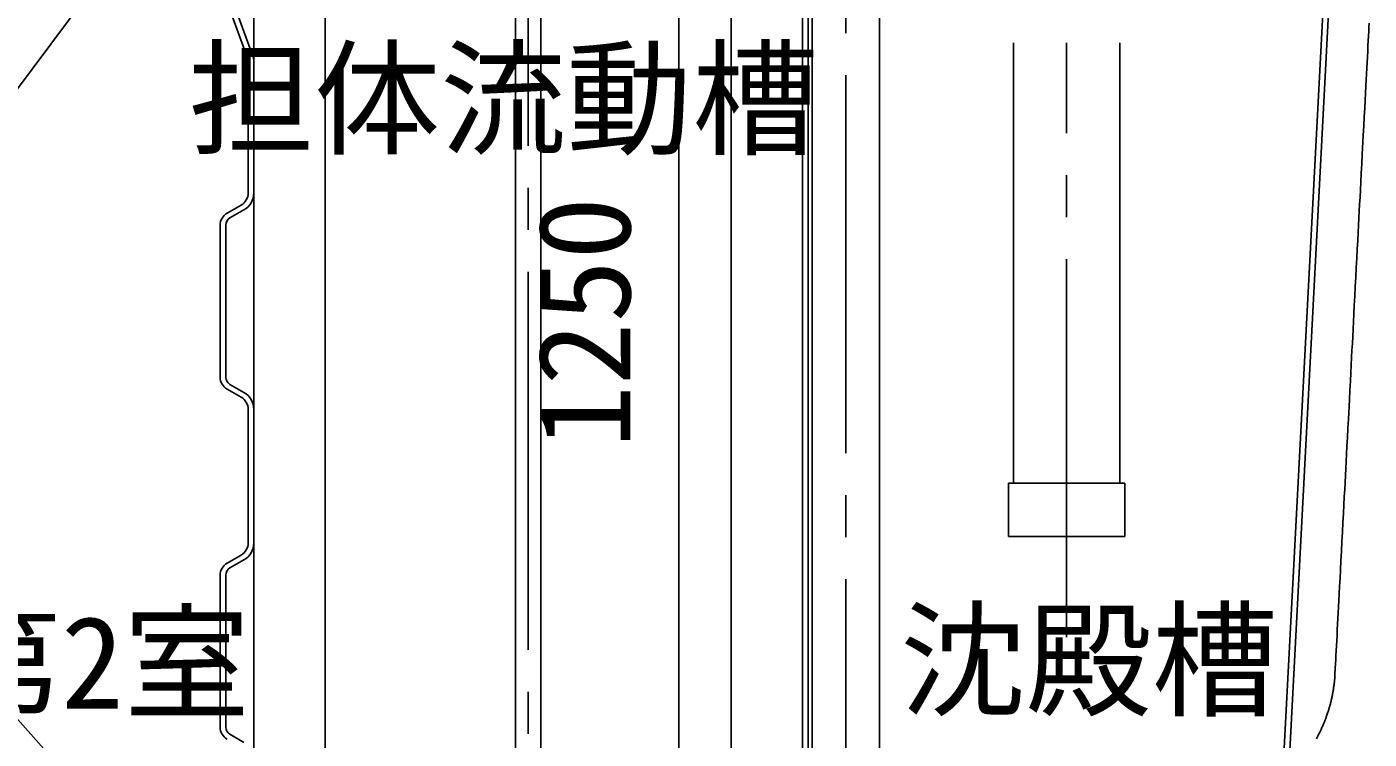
# Model space of a CAD drawing. Units: millimetres, scale not verified. Extents: x -8910 to 8910, y -6308 to 6308.
# Drawn here: x -4978 to -4020, y -2915 to -2406 of the extents above; entities that cross this region are included whole.
import ezdxf
from ezdxf.enums import TextEntityAlignment as Align

# ---------------------------------------------------------------- set-up
doc = ezdxf.new("R2010")
doc.units = ezdxf.units.MM
doc.header["$LTSCALE"] = 30
doc.linetypes.add('CHAIN2', pattern=[12, 9, -1, 1, -1])
doc.layers.add('0-3_空気管', color=3, linetype='Continuous', lineweight=25)
doc.styles.add('ＭＳ ゴシック', font='')
doc.styles.get('ＭＳ ゴシック').set_extended_font_data('MS Gothic')

msp = doc.modelspace()

# ---------------------------------------------------------------- linework, layer by layer
at = {"layer": '0-3_空気管', "linetype": 'CHAIN2'}
for p, q in [((-4393.4, -1720.23), (-4393.4, -3250.23)), ((-4620.4, -3210.75), (-4620.4, -1750.66)), ((-4235.73, -2841.75), (-4235.73, -2417.29))]:
    msp.add_line(p, q, dxfattribs=at)
at = {"layer": '0-3_空気管'}
for p, q in [((-4765.4, -1801.77), (-4765.4, -3156.75)), ((-4629.4, -3135.75), (-4629.4, -1806.54)), ((-4611.4, -3135.75), (-4611.4, -1806.54)), ((-4475.4, -3156.75), (-4475.4, -1818.86)), ((-4816.4, -3203.46), (-4816.4, -1822.9)), ((-4424.4, -1828.86), (-4424.4, -3220.83)), ((-4420.4, -3224.63), (-4420.4, -1828.86)), ((-4369.4, -3221.75), (-4369.4, -1910.74)), ((-5328, -2908.72), (-4867.08, -2291.75)), ((-4867.53, -2299.63), (-4821.01, -2427.46)), ((-4817.25, -2426.1), (-4863.77, -2298.26)), ((-4077.75, -2949.3), (-4048.74, -2395.75)), ((-4273.73, -2731.75), (-4273.73, -2417.29)), ((-4197.73, -2731.75), (-4197.73, -2417.29)), ((-4820.4, -2430.88), (-4820.4, -2524.43)), ((-5328, -2515.2), (-4863.14, -3037.55)), ((-4825.4, -2533.09), (-4835.4, -2538.86)), ((-4833.4, -2542.32), (-4823.4, -2536.55)), ((-4840.4, -2547.52), (-4840.4, -2655.97)), ((-4836.4, -2655.97), (-4836.4, -2547.52)), ((-4835.4, -2664.63), (-4825.4, -2670.41)), ((-4823.4, -2666.94), (-4833.4, -2661.17)), ((-4820.4, -2679.07), (-4820.4, -2774.43)), ((-4194.23, -2731.75), (-4277.23, -2731.75)), ((-4277.23, -2731.75), (-4277.23, -2769.75)), ((-4194.23, -2731.75), (-4194.23, -2769.75)), ((-4194.23, -2769.75), (-4277.23, -2769.75)), ((-4825.4, -2783.09), (-4835.4, -2788.86)), ((-4833.4, -2792.32), (-4823.4, -2786.55)), ((-4840.4, -2797.52), (-4840.4, -2905.97)), ((-4836.4, -2905.97), (-4836.4, -2797.52)), ((-4823.4, -2916.94), (-4833.4, -2911.17))]:
    msp.add_line(p, q, dxfattribs=at)
at = {"layer": '0-3_空気管', "color": 4}
msp.add_line((-4512.63, -3241.75), (-4512.63, -1991.75), dxfattribs=at)
at = {"layer": '0-3_空気管'}
for points in [[(-4369.4, -3221.75), (-4417.4, -3221.75), (-4417.4, -1910.74)], [(-4052.54, -2391.75), (-4081.7, -2948.13)], [(-4019.62, -2403.2), (-4019.76, -2405.83), (-4019.92, -2408.83), (-4020.09, -2412.14), (-4020.28, -2415.7), (-4020.48, -2419.44), (-4020.68, -2423.3), (-4020.88, -2427.23), (-4021.09, -2431.18), (-4021.3, -2435.18), (-4021.52, -2439.31), (-4021.74, -2443.63), (-4021.98, -2448.19), (-4022.24, -2453.05), (-4022.52, -2458.29), (-4022.81, -2463.96), (-4023.13, -2470.09), (-4023.48, -2476.58), (-4023.83, -2483.33), (-4024.55, -2497.06), (-4024.9, -2503.8), (-4025.25, -2510.3), (-4025.57, -2516.43), (-4025.87, -2522.11), (-4026.15, -2527.41), (-4026.41, -2532.48), (-4026.67, -2537.42), (-4026.93, -2542.36), (-4027.2, -2547.42), (-4027.47, -2552.73), (-4027.77, -2558.4), (-4028.09, -2564.53), (-4028.44, -2571.03), (-4028.79, -2577.78), (-4029.15, -2584.64), (-4029.51, -2591.51), (-4029.86, -2598.25), (-4030.21, -2604.75)], [(-4030.21, -2604.75), (-4030.53, -2610.88), (-4030.83, -2616.55), (-4031.1, -2621.86), (-4031.37, -2626.93), (-4031.63, -2631.87), (-4031.89, -2636.8), (-4032.15, -2641.87), (-4032.43, -2647.17), (-4032.73, -2652.85), (-4033.05, -2658.98), (-4033.39, -2665.48), (-4033.75, -2672.22), (-4034.47, -2685.96), (-4034.82, -2692.7), (-4035.16, -2699.19), (-4035.48, -2705.32), (-4035.78, -2711), (-4036.06, -2716.31), (-4036.33, -2721.37), (-4036.59, -2726.31), (-4036.85, -2731.25), (-4037.11, -2736.31), (-4037.39, -2741.62), (-4037.69, -2747.3), (-4038.01, -2753.43), (-4038.35, -2759.93), (-4038.7, -2766.67), (-4039.07, -2773.53), (-4039.43, -2780.4), (-4039.78, -2787.15), (-4040.12, -2793.64), (-4040.44, -2799.77), (-4040.74, -2805.44), (-4041.02, -2810.67), (-4041.27, -2815.54), (-4041.51, -2820.1), (-4041.74, -2824.42), (-4041.95, -2828.55), (-4042.16, -2832.55)], [(-4042.16, -2832.55), (-4042.37, -2836.5), (-4042.58, -2840.43), (-4042.78, -2844.29), (-4042.98, -2848.03), (-4043.16, -2851.59), (-4043.34, -2854.9), (-4043.49, -2857.9), (-4043.63, -2860.53), (-4044.02, -2867.98), (-4044.05, -2868.53), (-4044.07, -2868.76), (-4044.08, -2869.03), (-4044.1, -2869.34), (-4044.12, -2869.68), (-4044.14, -2870.05), (-4044.16, -2870.44), (-4044.19, -2870.84), (-4044.22, -2871.25), (-4044.25, -2871.66), (-4044.29, -2872.08), (-4044.33, -2872.51), (-4044.37, -2872.95), (-4044.42, -2873.43), (-4044.48, -2873.93), (-4044.55, -2874.47), (-4044.62, -2875.06), (-4044.7, -2875.69), (-4044.8, -2876.36), (-4044.89, -2877.06), (-4044.99, -2877.77), (-4045.1, -2878.47), (-4045.2, -2879.17), (-4045.31, -2879.84), (-4045.41, -2880.47), (-4045.5, -2881.06), (-4045.6, -2881.6), (-4045.69, -2882.12), (-4045.78, -2882.62), (-4045.88, -2883.13)], [(-4045.88, -2883.13), (-4045.99, -2883.64), (-4046.11, -2884.18), (-4046.23, -2884.76), (-4046.38, -2885.38), (-4046.53, -2886.03), (-4046.69, -2886.71), (-4046.85, -2887.41), (-4047.02, -2888.1), (-4047.18, -2888.77), (-4047.35, -2889.42), (-4047.5, -2890.04), (-4047.65, -2890.61), (-4047.79, -2891.14), (-4047.93, -2891.64), (-4048.07, -2892.13), (-4048.21, -2892.62), (-4048.36, -2893.12), (-4048.53, -2893.64), (-4048.71, -2894.2), (-4048.9, -2894.79), (-4049.11, -2895.43), (-4049.33, -2896.09), (-4049.56, -2896.75), (-4049.78, -2897.42), (-4050.01, -2898.08), (-4050.23, -2898.71), (-4050.44, -2899.3), (-4050.64, -2899.85), (-4050.83, -2900.36), (-4051.01, -2900.85), (-4051.19, -2901.32), (-4051.38, -2901.79), (-4051.57, -2902.27), (-4051.78, -2902.77), (-4052.01, -2903.3), (-4052.26, -2903.88), (-4052.52, -2904.49), (-4052.8, -2905.12), (-4053.08, -2905.76)], [(-4053.08, -2905.76), (-4053.37, -2906.4), (-4053.65, -2907.02), (-4053.92, -2907.62), (-4054.18, -2908.19), (-4054.43, -2908.71), (-4054.66, -2909.19), (-4054.87, -2909.64), (-4055.08, -2910.05), (-4055.27, -2910.44), (-4055.46, -2910.81), (-4055.65, -2911.17), (-4056.02, -2911.88), (-4056.2, -2912.22), (-4056.38, -2912.55), (-4056.55, -2912.86), (-4056.71, -2913.15), (-4056.86, -2913.42), (-4056.99, -2913.65), (-4057.35, -2914.3)]]:
    msp.add_lwpolyline(points, dxfattribs=at)
for centre, radius, start, end in [((-4830.4, -2430.88), 10, 0, 20), ((-4830.4, -2430.88), 14, 0, 20), ((-4830.4, -2524.43), 10, 300, 0), ((-4830.4, -2524.43), 14, 300, 0), ((-4830.4, -2547.52), 10, 119.99998, 179.99998), ((-4830.4, -2547.52), 6, 119.99998, 179.99998), ((-4830.4, -2655.97), 10, 180, 240), ((-4830.4, -2655.97), 6, 180, 240), ((-4830.4, -2679.07), 10, 0, 59.99997), ((-4830.4, -2679.07), 14, 0, 59.99997), ((-4830.4, -2774.43), 10, 300, 0), ((-4830.4, -2774.43), 14, 300, 0), ((-4830.4, -2797.52), 10, 119.99998, 179.99998), ((-4830.4, -2797.52), 6, 119.99998, 179.99998), ((-4830.4, -2905.97), 10, 180, 240), ((-4830.4, -2905.97), 6, 180, 240)]:
    msp.add_arc(centre, radius, start, end, dxfattribs=at)

# ---------------------------------------------------------------- texts
at = {"layer": '0-3_空気管', "color": 4, "style": 'ＭＳ ゴシック'}
for s, p in [('担体流動槽', (-4863.13, -2509.92)), ('嫌気ろ床槽第2室', (-5494.1, -2912.67)), ('沈殿槽', (-4354.93, -2910.91))]:
    msp.add_text(s, height=65.98, dxfattribs=at).set_placement(p, align=Align.BOTTOM_LEFT)
msp.add_text('1250', height=65.98, rotation=90, dxfattribs=at).set_placement((-4527.63, -2706.75), align=Align.BOTTOM_LEFT)

doc.saveas('drawing.dxf')
